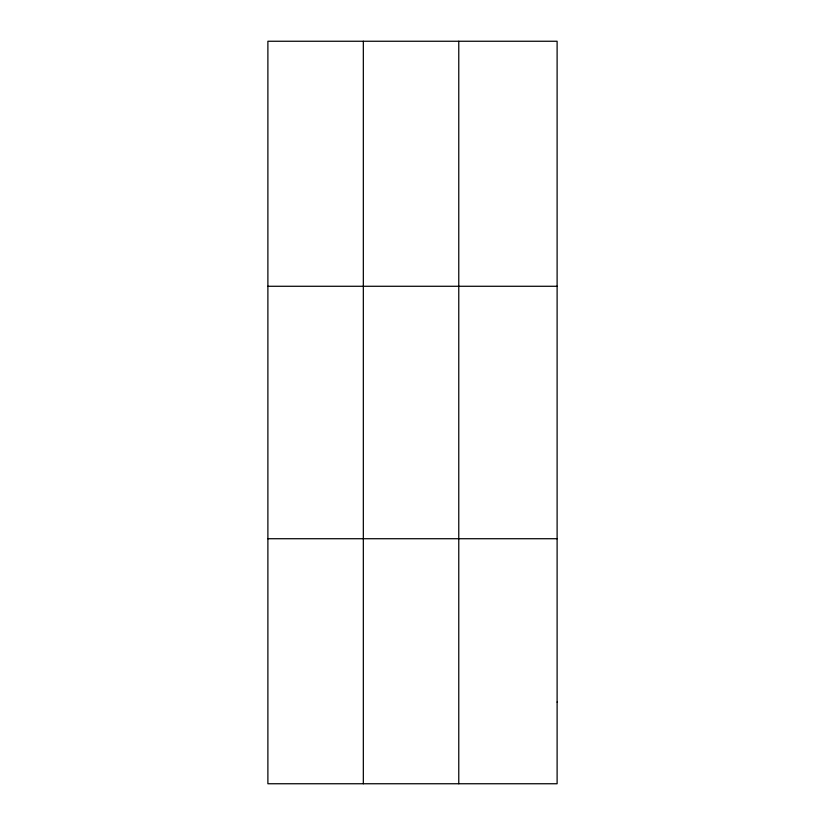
<?xml version="1.0" encoding="UTF-8"?>
<svg xmlns="http://www.w3.org/2000/svg" width="825" height="825" viewBox="0 0 825 825"><rect width="100%" height="100%" fill="white"/><g stroke="black" fill="none" stroke-linecap="round" stroke-linejoin="round"><path stroke-width="1.24" d="M363.33 41.25L363.33 783.75M458.772 41.25L458.772 783.75M267.888 286.275L557.112 286.275M267.888 538.725L557.112 538.725M557.112 702.075L557.112 783.75L267.888 783.75L267.888 41.25L557.112 41.25L557.112 702.075"/></g></svg>
